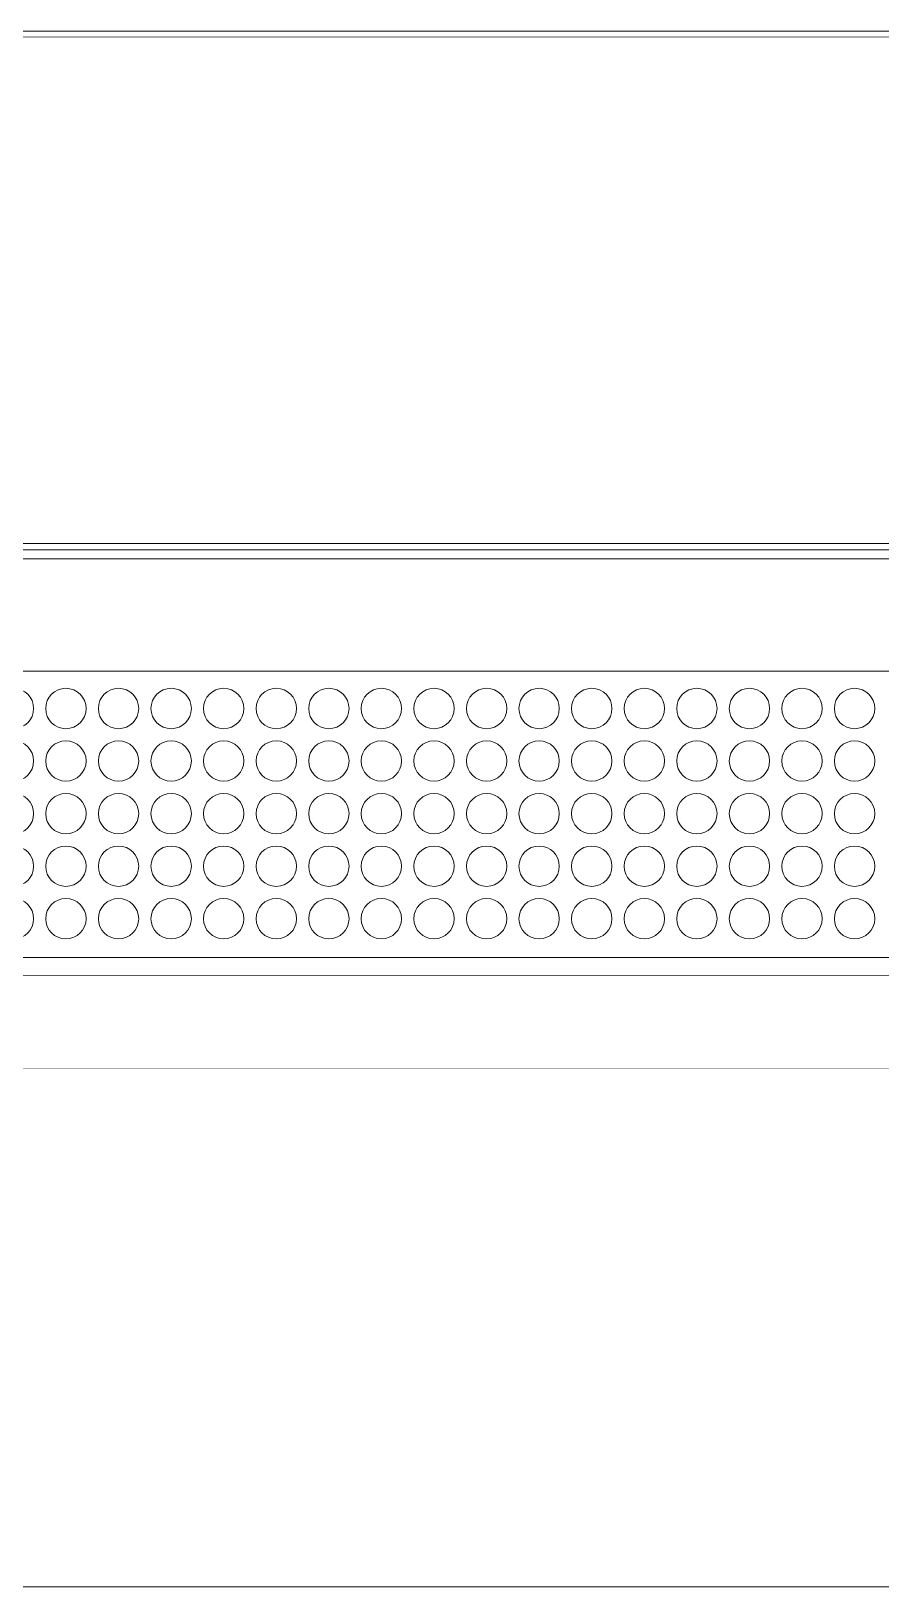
# Model space of a CAD drawing. Header units: millimetres. Extents: x -71336 to -33468, y -26189 to 22712.
# Drawn here: x -34213.1 to -34140.3, y -20202.1 to -20068.8 of the extents above; entities that cross this region are included whole.
import ezdxf

# ---------------------------------------------------------------- set-up
doc = ezdxf.new("R2010")
doc.units = ezdxf.units.MM
doc.set_wipeout_variables(frame=1)
doc.layers.add('SC - Equipment', color=7, linetype='Continuous', lineweight=13)
doc.layers.add('SC - Rack Layout - U-guides and centreline', color=5, linetype='Continuous', lineweight=13, plot=False)

# ---------------------------------------------------------------- blocks, each defined once
blk = doc.blocks.new('*U254')
at = {"layer": 'SC - Rack Layout - U-guides and centreline', "ltscale": 5}
blk.add_lwpolyline([(-300, 0), (300, 0)], dxfattribs=at)
blk = doc.blocks.new('*U255')
at = {"layer": 'SC - Rack Layout - U-guides and centreline', "color": 0, "linetype": 'ByBlock', "lineweight": -2, "transparency": 16777216}
for p in [(0, 177.8), (0, 133.35), (0, 88.9)]:
    blk.add_blockref('*U254', p, dxfattribs=at)
blk = doc.blocks.new('cisco-cbs350-24p-4x')
at = {"layer": 'SC - Equipment', "flags": 128}
for points in [[(238.12, 44.45), (-238.13, 44.45)], [(219.71, 44.45), (-219.71, 44.45)], [(219.71, 44.45), (-219.71, 44.45)], [(219.71, 44.45), (-219.71, 44.45)], [(-219.71, 43.93), (219.2, 43.95)], [(-238.13, 0), (238.12, 0)], [(219.71, 0.52), (-219.71, 0.52)], [(-219.71, 0), (219.71, 0)], [(-219.71, 0), (219.71, 0)], [(-219.71, 0), (219.71, 0)]]:
    blk.add_lwpolyline(points, dxfattribs=at)
blk = doc.blocks.new('QSC CORE NANO')
at = {"layer": 'SC - Equipment'}
for p, q in [((-110.18, 43.66), (110.18, 43.66)), ((62.29, 34.05), (-64.49, 34.05)), ((-64.49, 9.51), (62.29, 9.51)), ((-110.18, 0), (110.18, 0))]:
    blk.add_line(p, q, dxfattribs=at)
for centre in [(-32.65, 30.84), (-28.15, 30.84), (-23.64, 30.84), (-19.13, 30.84), (-14.63, 30.84), (-10.12, 30.84), (-5.61, 30.84), (-1.11, 30.84), (3.4, 30.84), (7.91, 30.84), (12.41, 30.84), (16.92, 30.84), (21.43, 30.84), (25.93, 30.84), (30.44, 30.84), (34.94, 30.84), (39.45, 30.84), (-32.65, 26.34), (-28.15, 26.34), (-23.64, 26.34), (-19.13, 26.34), (-14.63, 26.34), (-10.12, 26.34), (-5.61, 26.34), (-1.11, 26.34), (3.4, 26.34), (7.91, 26.34), (12.41, 26.34), (16.92, 26.34), (21.43, 26.34), (25.93, 26.34), (30.44, 26.34), (34.94, 26.34), (39.45, 26.34), (-32.65, 21.83), (-28.15, 21.83), (-23.64, 21.83), (-19.13, 21.83), (-14.63, 21.83), (-10.12, 21.83), (-5.61, 21.83), (-1.11, 21.83), (3.4, 21.83), (7.91, 21.83), (12.41, 21.83), (16.92, 21.83), (21.43, 21.83), (25.93, 21.83), (30.44, 21.83), (34.94, 21.83), (39.45, 21.83), (-32.65, 17.32), (-28.15, 17.32), (-23.64, 17.32), (-19.13, 17.32), (-14.63, 17.32), (-10.12, 17.32), (-5.61, 17.32), (-1.11, 17.32), (3.4, 17.32), (7.91, 17.32), (12.41, 17.32), (16.92, 17.32), (21.43, 17.32), (25.93, 17.32), (30.44, 17.32), (34.94, 17.32), (39.45, 17.32), (-32.65, 12.82), (-28.15, 12.82), (-23.64, 12.82), (-19.13, 12.82), (-14.63, 12.82), (-10.12, 12.82), (-5.61, 12.82), (-1.11, 12.82), (3.4, 12.82), (7.91, 12.82), (12.41, 12.82), (16.92, 12.82), (21.43, 12.82), (25.93, 12.82), (30.44, 12.82), (34.94, 12.82), (39.45, 12.82)]:
    blk.add_circle(centre, 1.73, dxfattribs=at)
blk = doc.blocks.new('1U BLANK PANEL - RACK LAYOUT')
blk.add_wipeout([(-241.3, 44.45), (241.3, 44.45), (241.3, 0), (-241.3, 0)])
at = {"layer": 'SC - Equipment'}
for p, q in [((-241.3, 44.45), (241.3, 44.45)), ((241.3, 0), (-241.3, 0))]:
    blk.add_line(p, q, dxfattribs=at)
blk = doc.blocks.new('*U281')
blk.add_blockref('1U BLANK PANEL - RACK LAYOUT', (0, -44.45))
blk = doc.blocks.new('1U RACK SHELF - RACK LAYOUT')
at = {"layer": 'SC - Equipment', "flags": 128}
for points in [[(221.58, 7.95), (-221.52, 7.95)], [(222.42, 0), (-222.36, 0)]]:
    blk.add_lwpolyline(points, dxfattribs=at)
blk.add_wipeout([(-222.36, 0), (-222.36, 2.42), (-222.28, 2.43), (-222.18, 2.45), (-222.07, 2.47), (-221.97, 2.51), (-221.89, 2.54), (-221.82, 2.58), (-221.77, 2.61), (-221.71, 2.66), (-221.68, 2.68), (-221.64, 2.73), (-221.62, 2.75), (-221.61, 2.77), (-221.58, 2.84), (-221.56, 2.91), (-221.54, 2.99), (-221.53, 3.07), (-221.52, 3.15), (-221.52, 3.32), (-221.52, 7.95), (221.58, 7.95), (221.58, 3.16), (221.59, 3.08), (221.59, 3.03), (221.6, 2.98), (221.61, 2.93), (221.63, 2.87), (221.64, 2.84), (221.65, 2.81), (221.66, 2.79), (221.67, 2.77), (221.73, 2.7), (221.77, 2.67), (221.82, 2.62), (221.89, 2.58), (221.98, 2.54), (222.06, 2.5), (222.15, 2.47), (222.28, 2.44), (222.38, 2.43), (222.42, 2.42), (222.42, 0)])

msp = doc.modelspace()

# ---------------------------------------------------------------- block references
for name, p in [('cisco-cbs350-24p-4x', (-34065.543, -20113.247)), ('QSC CORE NANO', (-34181.99, -20157.697))]:
    msp.add_blockref(name, p)
at = {"layer": 'SC - Rack Layout - U-guides and centreline'}
msp.add_blockref('*U255', (-34065.543, -20246.597), dxfattribs=at)

# ---------------------------------------------------------------- next in the draw order: block references
at = {"layer": 'SC - Equipment'}
msp.add_blockref('*U281', (-34065.543, -20157.697), dxfattribs=at)

# ---------------------------------------------------------------- next in the draw order: block references
msp.add_blockref('1U RACK SHELF - RACK LAYOUT', (-34065.092, -20157.696))

doc.saveas('drawing.dxf')
